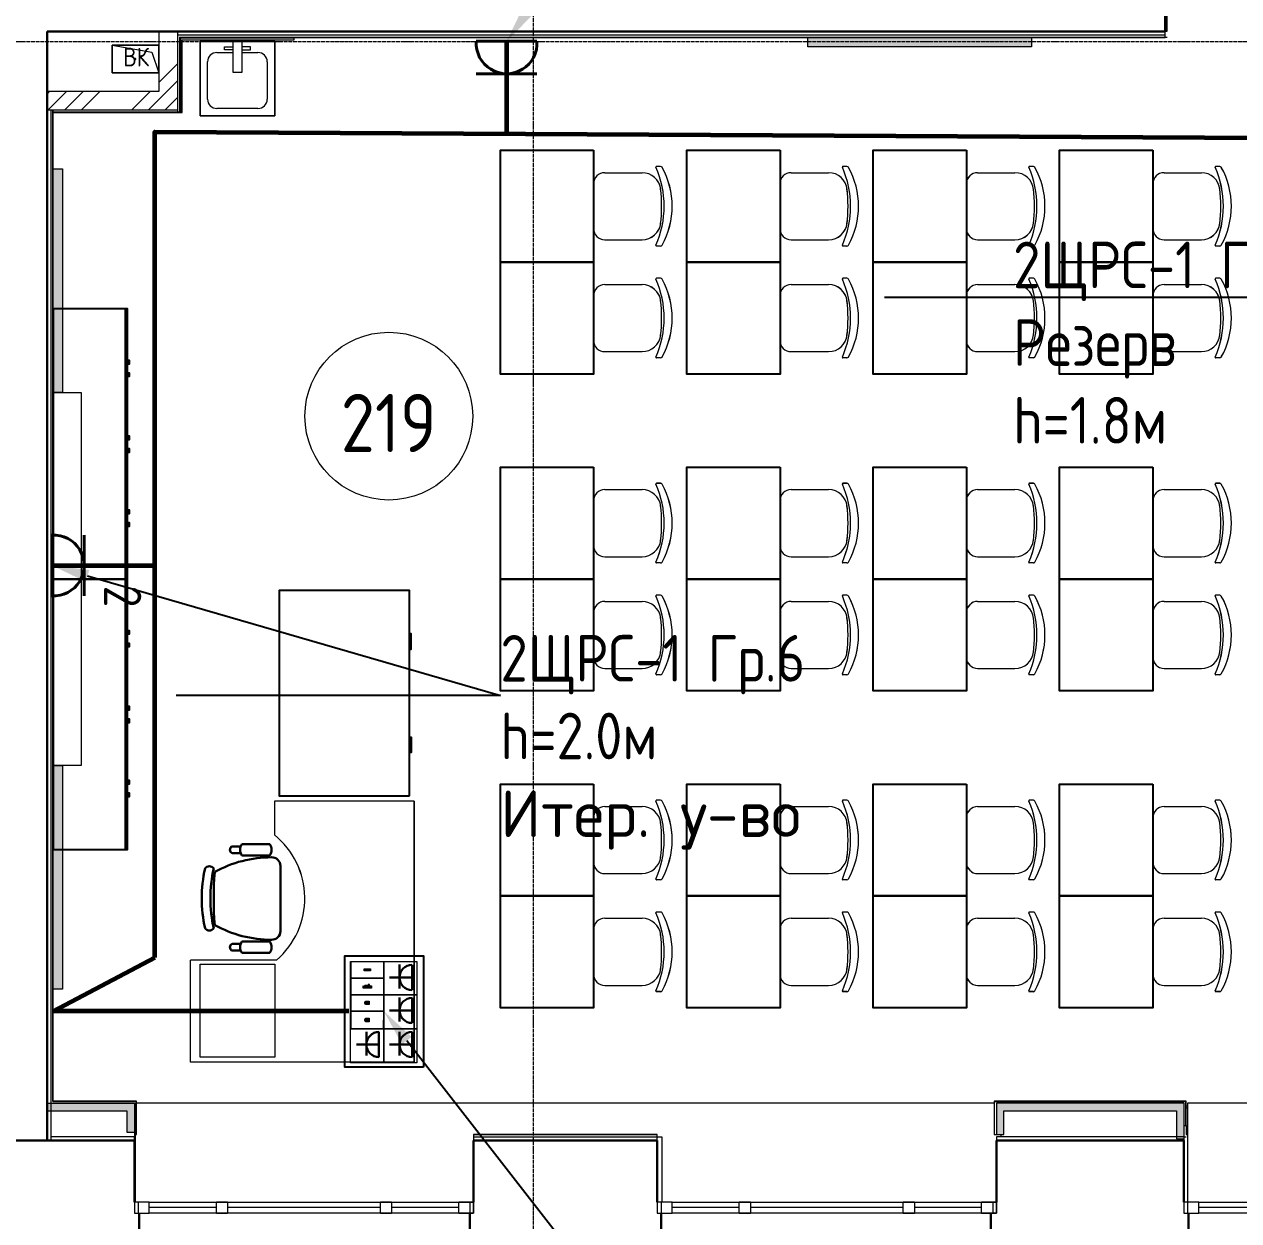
# Model space of a CAD drawing. Header units: millimetres. Extents: x -32 to 417638015, y -35 to 175284279.
# Drawn here: x 798184 to 804699, y 53736 to 60155 of the extents above; entities that cross this region are included whole.
import ezdxf
from ezdxf import colors
from ezdxf.entities.mleader import LeaderData, LeaderLine
from ezdxf.math import Vec2, Vec3

# ---------------------------------------------------------------- set-up
doc = ezdxf.new("R2010")
doc.units = ezdxf.units.MM
doc.linetypes.add('ADSK_Линия сетки', pattern=[25, 20, -2.5, 0, -2.5])
for name, color, linetype, lineweight in [('_ Окна', 7, 'Continuous', 9), ('_ЭМ_В полу', 26, 'Кабель в трубе', 60), ('_ЭМ_гофра', 5, 'Continuous', 60), ('_ЭМ_ТХобщее_слой', 7, 'Continuous', 30), ('Аннотация', 7, 'Continuous', 18), ('Обобщенные модели', 7, 'Continuous', 18), ('Окна', 7, 'Continuous', 9), ('Оси', 253, 'Continuous', 9), ('Перекрытие', 7, 'Continuous', 18), ('Сантехника', 7, 'Continuous', 18), ('Стены внутренние', 7, 'Continuous', 18), ('Стены наружные', 7, 'Continuous', 18), ('Стены несущие', 7, 'Continuous', 30), ('Стены отделка', 7, 'Continuous', 30), ('Стены штриховка', 7, 'Continuous', 9), ('ТХ', 5, 'Continuous', 0), ('ШТРИХОВКА', 252, 'Continuous', 15), ('Электро', 250, 'Continuous', 25), ('ЭМ', 5, 'Continuous', 40), ('ЭОМ_Кабель Быт. розеток', 5, 'Continuous', 30), ('ЭОМ_Кабель для СУП', 150, 'Continuous', 9)]:
    doc.layers.add(name, color=color, linetype=linetype, lineweight=lineweight)
for name, color, linetype in [('_ЭМ_Надписи', 7, 'Continuous'), ('PDF _СС_розетки', 7, 'Continuous'), ('ВНУТРЯНКА', 1, 'Continuous'), ('ЭОМ_Лотки рабочие', 5, 'Continuous')]:
    doc.layers.add(name, color=color, linetype=linetype)
doc.layers.add('PDF _ЭОМ _розетки', color=7, linetype='Continuous', true_color=0xeb0000)
doc.layers.add('Линии', color=7, linetype='Continuous', lineweight=9, true_color=0x00a600)
doc.styles.add('ELine', font='txt.shx')
doc.styles.add('GOST Common', font='GOST_Common.ttf', dxfattribs={"width": 0.9, "height": 350})
doc.styles.add('GOST Common_5', font='GOST_Common.ttf', dxfattribs={"width": 0.9, "height": 200})
doc.styles.add('ЭОМ', font='isocpeur.ttf', dxfattribs={"width": 0.85, "height": 250})
doc.linetypes.add('TRAY', pattern='A,12.119257,["_",ELine,S=4.5,R=90,X=0,Y=-1.555839],0.750382,["_",ELine,S=4.5,R=0,X=0,Y=-0.805849],1.314849,["_",ELine,S=4.5,R=0,X=0,Y=-0.805849],2.250029,["_",ELine,S=4.5,R=90,X=0,Y=-1.555839],13.565483', length=30)
doc.linetypes.add('Кабель в трубе', pattern='A,8,[133,ltypeshp.shx,S=1,R=0,X=10,Y=1.3],-3,[130,ltypeshp.shx,S=1.5,R=-45,X=-1.5,Y=0],8', length=19)

# ---------------------------------------------------------------- blocks, each defined once
blk = doc.blocks.new('Стул ученич штабелир №5-7')
at = {"color": 0, "linetype": 'ByBlock', "lineweight": -2}
for p, q in [((-120.1, 0), (120.1, 0)), ((-120.1, 0), (120.1, 0)), ((-179.9, -60), (-179.9, -260.3)), ((-179.9, -60), (-179.9, -260.3)), ((180.1, -60), (180.1, -260.3)), ((180.1, -60), (180.1, -260.3)), ((-213.4, -359), (-213.4, -337.3)), ((-213.4, -359), (-213.4, -337.3)), ((213.6, -359), (213.6, -337.3)), ((213.6, -359), (213.6, -337.3))]:
    blk.add_line(p, q, dxfattribs=at)
for centre, radius, start, end in [((-119.9, -60), 60, 90, 180), ((-119.9, -60), 60, 90, 180), ((120.1, -60), 60, 0, 90), ((120.1, -60), 60, 0, 90), ((-79.9, -260.3), 100, 180, 264.25844), ((-79.9, -260.3), 100, 180, 264.25844), ((80.1, -260.3), 100, 275.74156, 0), ((80.1, -260.3), 100, 275.74156, 0), ((-210.4, -337.3), 3, 63.89783, 180), ((-210.4, -337.3), 3, 63.89783, 180), ((-203.4, -359), 10, 180, 238.06825), ((-203.4, -359), 10, 180, 238.06825), ((0.1, 142.3), 520.8, 246.31951, 293.68049), ((0.1, 142.3), 520.8, 246.31951, 293.68049), ((0.1, 9), 430.5, 240.99166, 299.00834), ((0.1, 9), 430.5, 240.99166, 299.00834), ((0.1, 435.5), 800.4, 263.24698, 276.75302), ((0.1, 435.5), 800.4, 263.24698, 276.75302), ((203.6, -359), 10, 301.93175, 0), ((203.6, -359), 10, 301.93175, 0), ((210.6, -337.3), 3, 0, 116.10217), ((210.6, -337.3), 3, 0, 116.10217)]:
    blk.add_arc(centre, radius, start, end, dxfattribs=at)
blk = doc.blocks.new('Тх 2 этаж')
at = {"lineweight": 0, "true_color": 0x939598}
h = blk.add_hatch(color=252, dxfattribs=at)
h.dxf.hatch_style = 1
h.paths.add_polyline_path([(19198.4, 6329.2), (19198.4, 6279.2), (17998.4, 6279.2), (17998.4, 6329.2)])
h = blk.add_hatch(color=252, dxfattribs=at)
h.dxf.hatch_style = 1
h.paths.add_polyline_path([(13948.4, 5623.8), (13998.4, 5623.8), (13998.4, 4423.8), (13948.4, 4423.8)])
h = blk.add_hatch(color=252, dxfattribs=at)
h.dxf.hatch_style = 1
h.paths.add_polyline_path([(13948.4, 2423.8), (13998.4, 2423.8), (13998.4, 1223.8), (13948.4, 1223.8)])
at = {"color": 252, "linetype": 'Continuous', "true_color": 0x939598}
for p, q in [((14336.4, 3423.8), (14336.4, 4873.8)), ((14336.4, 1973.8), (14336.4, 3423.8)), ((14909.1, 1989.7), (14954.7, 1989.6)), ((14960.5, 2001.7), (15111.7, 2001.7)), ((14909.2, 1952.9), (14954.9, 1952.9)), ((14960.5, 1941.5), (15111.7, 1941.5)), ((15168, 1535), (15168, 1885.2)), ((14909.2, 1467.2), (14954.9, 1467.2)), ((14960.5, 1478.7), (15111.7, 1478.7)), ((14909.1, 1430.5), (14954.7, 1430.5)), ((14960.5, 1418.5), (15111.7, 1418.5))]:
    blk.add_line(p, q, dxfattribs=at)
at = {"color": 252, "linetype": 'Continuous', "lineweight": 5, "true_color": 0x939598}
for p, q in [((15886.4, 2231.8), (15136.4, 2231.8)), ((15886.4, 2231.8), (15136.4, 2231.8)), ((15136.4, 2231.8), (15136.4, 2050.9)), ((15886.4, 2231.8), (15886.4, 831.8)), ((15886.4, 831.8), (15886.4, 2231.8)), ((14686.4, 831.8), (14686.4, 1379.7)), ((15147.4, 1379.7), (14686.4, 1379.7)), ((15886.4, 831.8), (14686.4, 831.8))]:
    blk.add_line(p, q, dxfattribs=at)
at = {"color": 252, "lineweight": 0, "true_color": 0x939598}
for points in [[(19198.4, 6329.2), (19198.4, 6279.2), (17998.4, 6279.2), (17998.4, 6329.2), (19198.4, 6329.2)], [(13948.4, 5623.8), (13998.4, 5623.8), (13998.4, 4423.8), (13948.4, 4423.8), (13948.4, 5623.8)], [(13948.4, 2423.8), (13998.4, 2423.8), (13998.4, 1223.8), (13948.4, 1223.8), (13948.4, 2423.8)]]:
    blk.add_lwpolyline(points, dxfattribs=at)
at = {"color": 252, "true_color": 0x939598}
for points in [[(16848.4, 5723.8), (16848.4, 5123.8), (16348.4, 5123.8), (16348.4, 5723.8)], [(17848.4, 5723.8), (17848.4, 5123.8), (17348.4, 5123.8), (17348.4, 5723.8)], [(18848.4, 5723.8), (18848.4, 5123.8), (18348.4, 5123.8), (18348.4, 5723.8)], [(19848.4, 5723.8), (19848.4, 5123.8), (19348.4, 5123.8), (19348.4, 5723.8)], [(16848.4, 5123.8), (16848.4, 4523.8), (16348.4, 4523.8), (16348.4, 5123.8)], [(17848.4, 5123.8), (17848.4, 4523.8), (17348.4, 4523.8), (17348.4, 5123.8)], [(18848.4, 5123.8), (18848.4, 4523.8), (18348.4, 4523.8), (18348.4, 5123.8)], [(19848.4, 5123.8), (19848.4, 4523.8), (19348.4, 4523.8), (19348.4, 5123.8)], [(16848.4, 4023.8), (16848.4, 3423.8), (16348.4, 3423.8), (16348.4, 4023.8)], [(17848.4, 4023.8), (17848.4, 3423.8), (17348.4, 3423.8), (17348.4, 4023.8)], [(18848.4, 4023.8), (18848.4, 3423.8), (18348.4, 3423.8), (18348.4, 4023.8)], [(19848.4, 4023.8), (19848.4, 3423.8), (19348.4, 3423.8), (19348.4, 4023.8)], [(16848.4, 3423.8), (16848.4, 2823.8), (16348.4, 2823.8), (16348.4, 3423.8)], [(17848.4, 3423.8), (17848.4, 2823.8), (17348.4, 2823.8), (17348.4, 3423.8)], [(18848.4, 3423.8), (18848.4, 2823.8), (18348.4, 2823.8), (18348.4, 3423.8)], [(19848.4, 3423.8), (19848.4, 2823.8), (19348.4, 2823.8), (19348.4, 3423.8)], [(16848.4, 2323.8), (16848.4, 1723.8), (16348.4, 1723.8), (16348.4, 2323.8)], [(17848.4, 2323.8), (17848.4, 1723.8), (17348.4, 1723.8), (17348.4, 2323.8)], [(18848.4, 2323.8), (18848.4, 1723.8), (18348.4, 1723.8), (18348.4, 2323.8)], [(19848.4, 2323.8), (19848.4, 1723.8), (19348.4, 1723.8), (19348.4, 2323.8)], [(16848.4, 1723.8), (16848.4, 1123.8), (16348.4, 1123.8), (16348.4, 1723.8)], [(17848.4, 1723.8), (17848.4, 1123.8), (17348.4, 1123.8), (17348.4, 1723.8)], [(18848.4, 1723.8), (18848.4, 1123.8), (18348.4, 1123.8), (18348.4, 1723.8)], [(19848.4, 1723.8), (19848.4, 1123.8), (19348.4, 1123.8), (19348.4, 1723.8)]]:
    blk.add_lwpolyline(points, close=True, dxfattribs=at)
at = {"color": 252, "linetype": 'Continuous', "true_color": 0x939598}
for points in [[(13948.4, 3423.8), (14348.4, 3423.8), (14348.4, 4873.8), (13948.4, 4873.8)], [(14348.4, 4596.7), (14348.4, 4579.3), (14358.6, 4579.3), (14358.6, 4596.7)], [(14348.4, 4529), (14348.4, 4511.6), (14358.6, 4511.6), (14358.6, 4529)], [(14348.4, 4189.7), (14348.4, 4172.3), (14358.6, 4172.3), (14358.6, 4189.7)], [(14348.4, 4122), (14348.4, 4104.6), (14358.6, 4104.6), (14358.6, 4122)], [(14348.4, 3792.8), (14348.4, 3775.4), (14358.6, 3775.4), (14358.6, 3792.8)], [(14348.4, 3725.1), (14348.4, 3707.7), (14358.6, 3707.7), (14358.6, 3725.1)], [(13948.4, 1973.8), (14348.4, 1973.8), (14348.4, 3423.8), (13948.4, 3423.8)], [(15861.4, 2261.8), (15861.4, 3361.8), (15161.4, 3361.8), (15161.4, 2261.8)], [(14348.4, 3146.7), (14348.4, 3129.3), (14358.6, 3129.3), (14358.6, 3146.7)], [(14348.4, 3079), (14348.4, 3061.6), (14358.6, 3061.6), (14358.6, 3079)], [(14348.4, 2739.7), (14348.4, 2722.3), (14358.6, 2722.3), (14358.6, 2739.7)], [(14348.4, 2672), (14348.4, 2654.6), (14358.6, 2654.6), (14358.6, 2672)], [(14348.4, 2342.8), (14348.4, 2325.4), (14358.6, 2325.4), (14358.6, 2342.8)], [(14348.4, 2275.1), (14348.4, 2257.7), (14358.6, 2257.7), (14358.6, 2275.1)]]:
    blk.add_lwpolyline(points, close=True, dxfattribs=at)
at = {"color": 252, "linetype": 'Continuous', "lineweight": 5, "true_color": 0x939598}
for points in [[(14098.4, 4423.8), (14098.4, 2423.8), (13948.4, 2423.8), (13948.4, 4423.8)], [(14737.6, 858.2), (14737.6, 1358.2), (15137.6, 1358.2), (15137.6, 858.2)]]:
    blk.add_lwpolyline(points, close=True, dxfattribs=at)
at = {"color": 252, "linetype": 'Continuous', "true_color": 0x939598}
for points in [[(15861.4, 3048.5), (15870.4, 3048.5), (15870.4, 3130.3), (15861.4, 3130.3)], [(15861.4, 2575), (15870.4, 2575), (15870.4, 2493.2), (15861.4, 2493.2)]]:
    blk.add_lwpolyline(points, dxfattribs=at)
at = {"color": 252, "linetype": 'Continuous', "lineweight": 5, "true_color": 0x939598}
blk.add_arc((14862, 1710.7), 437, 310.76329, 51.11011, dxfattribs=at)
at = {"color": 252, "linetype": 'Continuous', "true_color": 0x939598}
for centre, radius, start, end in [((14917.6, 1971.3), 20.2, 114.89545, 245.33537), ((15010.6, 1971.6), 58.4, 148.95101, 211.04877), ((15061.7, 1971.6), 58.4, 328.95097, 31.04877), ((15119.5, 1306.7), 624.5, 89.87797, 119.10589), ((15122.6, 1885.7), 45.4, 359.25187, 92.18664), ((15493.7, 1710.8), 747.5, 167.60199, 192.39777), ((14786.8, 1855.4), 28.1, 34.29007, 145.70964), ((15540.1, 1710.8), 747.5, 167.60199, 192.39777), ((16572, 1710.8), 1761.9, 175.39382, 184.65462), ((15119.5, 2113.5), 624.5, 240.90677, 270.12147), ((14786.8, 1566.1), 28.1, 214.29147, 325.70827), ((15122.6, 1534.4), 45.4, 267.81347, 0.74787), ((14917.7, 1448.9), 20.2, 114.89545, 245.33537), ((15010.6, 1448.6), 58.4, 148.95098, 211.04877), ((15061.7, 1448.6), 58.4, 328.95097, 31.04877)]:
    blk.add_arc(centre, radius, start, end, dxfattribs=at)
at = {"layer": 'ТХ', "color": 252, "true_color": 0x939598}
blk.add_line((13935.4, 3043.8), (13935.4, 3043.8), dxfattribs=at)
at = {"layer": 'ТХ', "color": 252, "lineweight": 0, "true_color": 0x939598, "rotation": 90}
for p in [(16848.4, 5423.8), (17848.4, 5423.8), (18848.4, 5423.8), (19848.4, 5423.8), (16848.4, 4823.8), (17848.4, 4823.8), (18848.4, 4823.8), (19848.4, 4823.8), (16848.4, 3723.8), (17848.4, 3723.8), (18848.4, 3723.8), (19848.4, 3723.8), (16848.4, 3123.8), (17848.4, 3123.8), (18848.4, 3123.8), (19848.4, 3123.8), (16848.4, 2023.8), (17848.4, 2023.8), (18848.4, 2023.8), (19848.4, 2023.8), (16848.4, 1423.8), (17848.4, 1423.8), (18848.4, 1423.8), (19848.4, 1423.8)]:
    blk.add_blockref('Стул ученич штабелир №5-7', p, dxfattribs=at)
blk = doc.blocks.new('План 2 этажа')
h = blk.add_hatch()
h.set_pattern_fill('ANSI34', color=8, scale=20)
h.set_pattern_definition([(45, (686.36, 338.7), (-269.408, 269.408), []), (45, (776.16, 338.7), (-269.408, 269.408), []), (45, (865.96, 338.7), (-269.408, 269.408), []), (45, (955.77, 338.7), (-269.408, 269.408), [])])
h.paths.add_polyline_path([(8926.955, 8686.342), (8826.955, 8686.342), (8826.955, 8364.7), (8226.955, 8364.7), (8226.955, 8264.7), (8926.955, 8264.7)])
at = {"layer": 'Стены внутренние'}
for points in [[(8655.497, 2896.931), (8695.497, 2896.931), (8695.497, 2936.931), (8226.955, 2936.931), (8226.955, 2896.931)], [(13360.496, 2768.931), (13360.496, 2936.931), (13320.496, 2936.931), (13320.496, 2768.931)], [(13956.381, 2896.931), (14325.501, 2896.931), (14325.501, 2936.931), (13360.496, 2936.931), (13360.496, 2896.931), (13432.939, 2896.931)], [(8655.497, 2781.931), (8695.497, 2781.931), (8695.497, 2896.931), (8655.497, 2896.931)], [(14285.501, 2746.931), (14325.501, 2746.931), (14325.501, 2896.931), (14285.501, 2896.931)]]:
    blk.add_hatch(color=8, dxfattribs=at).paths.add_polyline_path(points)
at = {"layer": '_ Окна', "color": 8, "lineweight": 18}
for p, q in [((8775.497, 2406.931), (8695.497, 2406.931)), ((8695.497, 2406.931), (8695.497, 2346.931)), ((8695.497, 2346.931), (8775.497, 2346.931)), ((8775.497, 2346.931), (8775.497, 2406.931)), ((9135.497, 2346.931), (9135.497, 2406.931)), ((9135.497, 2406.931), (9195.497, 2406.931)), ((9195.497, 2346.931), (9135.497, 2346.931)), ((9195.497, 2406.931), (9195.497, 2346.931)), ((10015.497, 2346.931), (10015.497, 2406.931)), ((10015.497, 2406.931), (10075.497, 2406.931)), ((10075.497, 2346.931), (10015.497, 2346.931)), ((10075.497, 2406.931), (10075.497, 2346.931)), ((10435.497, 2346.931), (10435.497, 2406.931)), ((10435.497, 2406.931), (10515.497, 2406.931)), ((10515.497, 2346.931), (10435.497, 2346.931)), ((10515.497, 2406.931), (10515.497, 2346.931)), ((11580.496, 2406.931), (11500.496, 2406.931)), ((11500.496, 2406.931), (11500.496, 2346.931)), ((11500.496, 2346.931), (11580.496, 2346.931)), ((11580.496, 2346.931), (11580.496, 2406.931)), ((11940.496, 2346.931), (11940.496, 2406.931)), ((11940.496, 2406.931), (12000.496, 2406.931)), ((12000.496, 2346.931), (11940.496, 2346.931)), ((12000.496, 2406.931), (12000.496, 2346.931)), ((12820.496, 2346.931), (12820.496, 2406.931)), ((12820.496, 2406.931), (12880.496, 2406.931)), ((12880.496, 2346.931), (12820.496, 2346.931)), ((12880.496, 2406.931), (12880.496, 2346.931)), ((13240.496, 2346.931), (13240.496, 2406.931)), ((13240.496, 2406.931), (13320.496, 2406.931)), ((13320.496, 2346.931), (13240.496, 2346.931)), ((13320.496, 2406.931), (13320.496, 2346.931)), ((14405.501, 2406.931), (14325.501, 2406.931)), ((14325.501, 2406.931), (14325.501, 2346.931)), ((14325.501, 2346.931), (14405.501, 2346.931)), ((14405.501, 2346.931), (14405.501, 2406.931))]:
    blk.add_line(p, q, dxfattribs=at)
at = {"layer": '_ Окна', "color": 8}
for p, q in [((8715.497, 2406.931), (8715.497, 2346.931)), ((9135.497, 2376.931), (8775.497, 2376.931)), ((10015.497, 2376.931), (9195.497, 2376.931)), ((10435.497, 2376.931), (10075.497, 2376.931)), ((10495.497, 2406.931), (10495.497, 2346.931)), ((11520.496, 2406.931), (11520.496, 2346.931)), ((11940.496, 2376.931), (11580.496, 2376.931)), ((12820.496, 2376.931), (12000.496, 2376.931)), ((13240.496, 2376.931), (12880.496, 2376.931)), ((13300.496, 2406.931), (13300.496, 2346.931)), ((14345.501, 2406.931), (14345.501, 2346.931)), ((14765.501, 2376.931), (14405.501, 2376.931))]:
    blk.add_line(p, q, dxfattribs=at)
at = {"layer": 'Линии', "color": 8}
blk.add_circle((10060.178, 6623.044), 450, dxfattribs=at)
at = {"layer": 'Обобщенные модели', "color": 8}
for p, q in [((8576.357, 8463.9), (8576.357, 8613.9)), ((8576.357, 8613.9), (8826.357, 8613.9)), ((8576.357, 8613.9), (8788.857, 8576.4)), ((8826.357, 8613.9), (8576.357, 8613.9)), ((8576.357, 8613.9), (8576.357, 8463.9)), ((8826.357, 8613.9), (8826.357, 8463.9)), ((8826.357, 8463.9), (8826.357, 8613.9)), ((8788.857, 8576.4), (8826.357, 8463.9)), ((8826.357, 8463.9), (8576.357, 8463.9)), ((8576.357, 8463.9), (8826.357, 8463.9))]:
    blk.add_line(p, q, dxfattribs=at)
for start, end in [(90, 270), (105, 180), (210, 270), (270, 90), (330, 75)]:
    blk.add_arc((8701.357, 8538.9), 2.5, start, end, dxfattribs=at)
at = {"layer": 'Окна', "color": 8}
for p, q in [((8775.497, 2406.931), (8695.497, 2406.931)), ((8695.497, 2406.931), (8695.497, 2346.931)), ((8695.497, 2346.931), (8775.497, 2346.931)), ((8775.497, 2406.931), (9135.497, 2406.931)), ((9135.497, 2346.931), (8775.497, 2346.931)), ((9195.497, 2406.931), (9135.497, 2406.931)), ((9135.497, 2346.931), (9195.497, 2346.931)), ((9195.497, 2406.931), (10015.497, 2406.931)), ((10015.497, 2346.931), (9195.497, 2346.931)), ((10075.497, 2406.931), (10015.497, 2406.931)), ((10015.497, 2346.931), (10075.497, 2346.931)), ((10075.497, 2406.931), (10435.497, 2406.931)), ((10435.497, 2346.931), (10075.497, 2346.931)), ((10515.497, 2406.931), (10435.497, 2406.931)), ((10435.497, 2346.931), (10515.497, 2346.931)), ((10515.497, 2346.931), (10515.497, 2406.931)), ((11580.496, 2406.931), (11500.496, 2406.931)), ((11500.496, 2406.931), (11500.496, 2346.931)), ((11500.496, 2346.931), (11580.496, 2346.931)), ((11580.496, 2406.931), (11940.496, 2406.931)), ((11940.496, 2346.931), (11580.496, 2346.931)), ((12000.496, 2406.931), (11940.496, 2406.931)), ((11940.496, 2346.931), (12000.496, 2346.931)), ((12000.496, 2406.931), (12820.496, 2406.931)), ((12820.496, 2346.931), (12000.496, 2346.931)), ((12880.496, 2406.931), (12820.496, 2406.931)), ((12820.496, 2346.931), (12880.496, 2346.931)), ((12880.496, 2406.931), (13240.496, 2406.931)), ((13240.496, 2346.931), (12880.496, 2346.931)), ((13320.496, 2406.931), (13240.496, 2406.931)), ((13240.496, 2346.931), (13320.496, 2346.931)), ((13320.496, 2346.931), (13320.496, 2406.931)), ((14405.501, 2406.931), (14325.501, 2406.931)), ((14325.501, 2406.931), (14325.501, 2346.931)), ((14325.501, 2346.931), (14405.501, 2346.931)), ((14405.501, 2406.931), (14765.501, 2406.931)), ((14765.501, 2346.931), (14405.501, 2346.931))]:
    blk.add_line(p, q, dxfattribs=at)
at = {"layer": 'Оси', "color": 8, "linetype": 'ADSK_Линия сетки'}
for p, q in [((10835.923, -4690.674), (10835.923, 22196.433)), ((-9428.371, 8633.7), (56691.21, 8633.7))]:
    blk.add_line(p, q, dxfattribs=at)
at = {"layer": 'Перекрытие', "color": 8}
for p, q in [((14234.555, 8996.342), (14234.555, 8686.342)), ((14234.555, 8686.342), (14224.555, 8686.342)), ((13308.496, 2936.931), (8707.497, 2936.931)), ((16612.555, 2936.931), (14345.365, 2936.931)), ((14345.365, 2936.931), (14345.365, 2406.931)), ((8700.371, 2768.931), (8700.371, 2406.931)), ((11500.496, 2756.931), (11525.367, 2756.931)), ((11525.367, 2756.931), (11525.367, 2406.931)), ((13345.367, 2756.931), (13345.367, 2768.931))]:
    blk.add_line(p, q, dxfattribs=at)
at = {"layer": 'Сантехника', "color": 8}
for p, q in [((9447.923, 8633.7), (9047.923, 8633.7)), ((9047.923, 8633.7), (9047.923, 8233.7)), ((9047.923, 8233.7), (9047.923, 8633.7)), ((9047.923, 8633.7), (9447.923, 8633.7)), ((9177.923, 8603.7), (9222.923, 8603.7)), ((9177.923, 8588.7), (9177.923, 8603.7)), ((9222.923, 8633.7), (9222.923, 8468.687)), ((9272.923, 8468.687), (9272.923, 8633.7)), ((9317.923, 8603.7), (9272.923, 8603.7)), ((9317.923, 8588.7), (9317.923, 8603.7)), ((9447.923, 8233.7), (9447.923, 8633.7)), ((9447.923, 8633.7), (9447.923, 8233.7)), ((9137.923, 8573.7), (9222.923, 8573.7)), ((9222.923, 8588.7), (9177.923, 8588.7)), ((9272.923, 8588.7), (9317.923, 8588.7)), ((9272.923, 8573.7), (9357.922, 8573.7)), ((9087.923, 8323.699), (9087.923, 8523.7)), ((9407.922, 8523.7), (9407.922, 8323.699)), ((9222.923, 8468.687), (9272.923, 8468.687)), ((9047.923, 8233.7), (9447.923, 8233.7)), ((9447.923, 8233.7), (9047.923, 8233.7)), ((9357.922, 8273.699), (9137.923, 8273.699))]:
    blk.add_line(p, q, dxfattribs=at)
for centre, start, end in [((9137.923, 8523.7), 90, 180), ((9357.922, 8523.7), 0, 90), ((9137.923, 8323.699), 180, 270), ((9357.922, 8323.699), 270, 0)]:
    blk.add_arc(centre, 50, start, end, dxfattribs=at)
at = {"layer": 'Стены внутренние', "color": 8}
for p, q in [((14337.501, 2922.773), (14345.365, 2922.773)), ((14345.365, 2910.773), (14337.501, 2910.773)), ((14325.501, 2756.931), (14337.501, 2756.931))]:
    blk.add_line(p, q, dxfattribs=at)
at = {"layer": 'Стены наружные', "color": 8}
for p, q in [((14337.501, 2816.931), (14337.501, 2768.931)), ((8695.497, 2768.931), (8695.497, 2756.931)), ((14337.501, 2768.931), (14345.365, 2768.931))]:
    blk.add_line(p, q, dxfattribs=at)
at = {"layer": 'Стены несущие', "color": 8}
for p, q in [((14224.555, 8686.342), (14224.555, 8996.342)), ((9005.818, 8686.342), (8226.955, 8686.342)), ((8226.955, 2736.931), (8226.955, 8686.342)), ((8226.955, 8666.386), (8226.955, 2736.931)), ((14224.555, 8686.342), (9005.818, 8686.342)), ((7854.492, 2736.931), (8695.497, 2736.931)), ((8695.497, 2406.931), (8695.497, 2736.931)), ((10515.497, 2736.931), (10515.497, 2406.931)), ((11500.496, 2736.931), (10515.497, 2736.931)), ((11500.496, 2406.931), (11500.496, 2736.931)), ((13320.496, 2736.931), (13320.496, 2406.931)), ((14325.501, 2736.931), (13320.496, 2736.931)), ((14325.501, 2406.931), (14325.501, 2736.931)), ((8720.497, 2226.931), (8720.497, 2346.931)), ((10495.497, 2346.931), (10495.497, 2226.931)), ((11520.496, 2226.931), (11520.496, 2346.931)), ((13290.496, 2346.931), (13290.496, 2226.931)), ((14350.501, 2226.931), (14350.501, 2346.931))]:
    blk.add_line(p, q, dxfattribs=at)
at = {"layer": 'Стены отделка', "color": 8, "lineweight": 9}
for p, q in [((8826.955, 8686.342), (8826.955, 8364.7)), ((8926.955, 8686.342), (8926.955, 8254.7)), ((10545.818, 8666.342), (8926.955, 8666.342)), ((14224.555, 8654.342), (14224.555, 8686.342)), ((8951.955, 8641.342), (9551.955, 8641.342)), ((8951.955, 8252.7), (8951.955, 8641.342)), ((9551.955, 8654.342), (14224.555, 8654.342)), ((9551.955, 8641.342), (9551.955, 8654.342)), ((8826.955, 8364.7), (8226.955, 8364.7)), ((8926.955, 8264.7), (8226.955, 8264.7)), ((8246.955, 8264.7), (8246.955, 2736.931)), ((8258.955, 2948.931), (8258.955, 8264.7)), ((8258.955, 8252.7), (8951.955, 8252.7)), ((8226.955, 2936.931), (8695.497, 2936.931)), ((8705.497, 2948.931), (8258.955, 2948.931)), ((8695.497, 2936.931), (8695.497, 2768.931)), ((8707.497, 2768.931), (8707.497, 2946.931)), ((13308.496, 2948.931), (13308.496, 2768.931)), ((14335.501, 2948.931), (13310.496, 2948.931)), ((14325.501, 2936.931), (13320.496, 2936.931)), ((13320.496, 2936.931), (13320.496, 2768.931)), ((14325.501, 2936.931), (14325.501, 2736.931)), ((14337.501, 2816.931), (14337.501, 2946.931)), ((8226.955, 2896.931), (8655.497, 2896.931)), ((8655.497, 2896.931), (8655.497, 2781.931)), ((13360.496, 2896.931), (14285.501, 2896.931)), ((13360.496, 2768.931), (13360.496, 2896.931)), ((14285.501, 2896.931), (14285.501, 2746.931)), ((14325.501, 2816.931), (14337.501, 2816.931)), ((8694.497, 2756.931), (8246.955, 2756.931)), ((8655.497, 2781.931), (8695.497, 2781.931)), ((8695.497, 2756.931), (8694.497, 2756.931)), ((8694.497, 2736.931), (8695.497, 2736.931)), ((8695.497, 2768.931), (8707.497, 2768.931)), ((8695.497, 2736.931), (8695.497, 2756.931)), ((10515.497, 2768.931), (10515.497, 2736.931)), ((11500.496, 2768.931), (10515.497, 2768.931)), ((11499.496, 2756.931), (11500.496, 2756.931)), ((11500.496, 2736.931), (11500.496, 2768.931)), ((11500.496, 2736.931), (11500.496, 2736.931)), ((13308.496, 2768.931), (13360.496, 2768.931)), ((14325.501, 2756.931), (13320.496, 2756.931)), ((13320.496, 2756.931), (13320.496, 2736.931)), ((14285.501, 2746.931), (14325.501, 2746.931)), ((14325.501, 2736.931), (14325.501, 2736.931))]:
    blk.add_line(p, q, dxfattribs=at)
at = {"layer": 'Стены штриховка', "color": 8}
for p, q in [((14224.555, 8666.342), (10545.818, 8666.342)), ((8936.955, 8656.342), (14236.555, 8656.342)), ((8936.955, 8656.342), (8936.955, 8254.7)), ((9551.955, 8650.342), (8942.955, 8650.342)), ((8942.955, 8650.342), (8942.955, 8252.7)), ((9551.955, 8656.342), (9551.955, 8654.342)), ((8256.955, 2946.931), (8256.955, 8266.7)), ((8256.955, 8254.7), (8942.955, 8254.7)), ((8256.955, 2946.931), (8707.497, 2946.931)), ((8705.497, 2768.931), (8705.497, 2948.931)), ((8707.497, 2948.931), (8705.497, 2948.931)), ((8707.497, 2946.931), (8707.497, 2948.931)), ((13310.496, 2948.931), (13308.496, 2948.931)), ((13308.496, 2946.931), (14337.501, 2946.931)), ((13310.496, 2768.931), (13310.496, 2948.931)), ((14335.501, 2816.931), (14335.501, 2948.931)), ((14337.501, 2948.931), (14335.501, 2948.931)), ((14337.501, 2946.931), (14337.501, 2948.931)), ((11500.496, 2766.931), (10515.497, 2766.931)), ((10515.497, 2756.931), (11499.496, 2756.931))]:
    blk.add_line(p, q, dxfattribs=at)
at = {"layer": 'ЭОМ_Лотки рабочие'}
blk.add_blockref('Тх 2 этаж', (-5689.424, 2325.176), dxfattribs=at)
at = {"layer": 'Аннотация', "color": 8, "insert": (8635.841, 8599.449), "char_height": 100, "width": 156.348, "attachment_point": 1, "line_spacing_factor": 1.022766, "style": 'GOST Common_5'}
blk.add_mtext('\\pxt3.6,7.2,10.8,14.4,18,21.6,25.2,28.8,32.4,36,39.6,43.2,46.8,50.4,54,57.6,61.2,64.8,68.4,72,75.6,79.2,82.8,86.4,90,93.6,97.2,100.8,104.4,108,111.6,115.2;{ВК}', dxfattribs=at)
at = {"layer": 'Аннотация', "color": 8, "lineweight": 9, "insert": (10060.178, 6586.096), "char_height": 312.5, "width": 520.21112, "attachment_point": 5, "line_spacing_factor": 1.022766, "style": 'GOST Common'}
blk.add_mtext('219', dxfattribs=at)
blk = doc.blocks.new('_ЭМ_ТХ2_2ЭТАЖнов')
at = {"color": 252, "linetype": 'Continuous', "true_color": 0x939598}
for p, q in [((14461, 5415.2), (14461, 6865.2)), ((14461, 3965.2), (14461, 5415.2)), ((15033.8, 3981.1), (15079.4, 3981.1)), ((15085.2, 3993.2), (15236.4, 3993.2)), ((15033.9, 3944.4), (15079.6, 3944.4)), ((15085.2, 3932.9), (15236.4, 3932.9)), ((15292.6, 3526.5), (15292.6, 3876.6)), ((15033.9, 3458.7), (15079.6, 3458.7)), ((15085.2, 3470.2), (15236.4, 3470.2)), ((15033.8, 3422), (15079.4, 3422)), ((15085.2, 3409.9), (15236.4, 3409.9))]:
    blk.add_line(p, q, dxfattribs=at)
at = {"color": 252, "linetype": 'Continuous', "lineweight": 5, "true_color": 0x939598}
for p, q in [((16011, 4223.2), (15261, 4223.2)), ((16011, 4223.2), (15261, 4223.2)), ((15261, 4223.2), (15261, 4042.3)), ((16011, 4223.2), (16011, 2823.2)), ((16011, 2823.2), (16011, 4223.2)), ((14811, 2823.2), (14811, 3371.2)), ((15272, 3371.2), (14811, 3371.2)), ((16011, 2823.2), (14811, 2823.2))]:
    blk.add_line(p, q, dxfattribs=at)
blk.add_arc((14986.7, 3702.2), 437, 310.76329, 51.11011, dxfattribs=at)
at = {"color": 252, "linetype": 'Continuous', "true_color": 0x939598}
for centre, radius, start, end in [((15042.3, 3962.8), 20.2, 114.89545, 245.33537), ((15135.2, 3963), 58.4, 148.95101, 211.04877), ((15186.3, 3963), 58.4, 328.95097, 31.04877), ((15244.2, 3298.2), 624.5, 89.87797, 119.10589), ((15247.2, 3877.2), 45.4, 359.25187, 92.18664), ((15618.3, 3702.3), 747.5, 167.60199, 192.39777), ((14911.5, 3846.9), 28.1, 34.29007, 145.70964), ((15664.8, 3702.3), 747.5, 167.60199, 192.39777), ((16696.6, 3702.3), 1761.9, 175.39382, 184.65462), ((14911.5, 3557.6), 28.1, 214.29147, 325.70827), ((15244.2, 4105), 624.5, 240.90677, 270.12147), ((15247.2, 3525.9), 45.4, 267.81347, 0.74787), ((15042.4, 3440.4), 20.2, 114.89545, 245.33537), ((15135.2, 3440.1), 58.4, 148.95098, 211.04877), ((15186.3, 3440.1), 58.4, 328.95097, 31.04877)]:
    blk.add_arc(centre, radius, start, end, dxfattribs=at)
at = {"layer": 'ТХ', "color": 252, "true_color": 0x939598}
blk.add_line((14060, 5035.2), (14060, 5035.2), dxfattribs=at)
at = {"layer": 'ТХ', "color": 252, "lineweight": 0, "true_color": 0x939598, "rotation": 90}
for p in [(16973, 7415.2), (17973, 7415.2), (18973, 7415.2), (19973, 7415.2), (16973, 6815.2), (17973, 6815.2), (18973, 6815.2), (19973, 6815.2), (16973, 5715.2), (17973, 5715.2), (18973, 5715.2), (19973, 5715.2), (16973, 5115.2), (17973, 5115.2), (18973, 5115.2), (19973, 5115.2), (16973, 4015.2), (17973, 4015.2), (18973, 4015.2), (19973, 4015.2), (16973, 3415.2), (17973, 3415.2), (18973, 3415.2), (19973, 3415.2)]:
    blk.add_blockref('Стул ученич штабелир №5-7', p, dxfattribs=at)
blk = doc.blocks.new('розетк для люка')
at = {"layer": 'ВНУТРЯНКА', "color": 5, "lineweight": 30, "ltscale": 100, "transparency": 33554687}
blk.add_line((-67.1, -58.8), (-67.1, 69), dxfattribs=at)
at = {"layer": 'Электро', "color": 5, "lineweight": 30, "transparency": 33554687}
for p, q in [((0, 67.3), (0, -67.3)), ((0, 0), (-120.1, 0))]:
    blk.add_line(p, q, dxfattribs=at)
blk.add_ellipse((0.1, 0), major_axis=(47.6, 47.6), ratio=1, start_param=0.787621, end_param=3.924768, dxfattribs=at)
blk = doc.blocks.new('Люк на 6 мест')
h = blk.add_hatch(color=256)
h.dxf.hatch_style = 1
h.paths.add_polyline_path([(-284.6, 515.7), (-284.6, 526.8), (-319.2, 527), (-319.2, 515.9)])
h = blk.add_hatch(color=256)
h.dxf.hatch_style = 1
h.paths.add_polyline_path([(-323.7, 435.1), (-323.7, 435.1), (-313, 442.8), (-289.1, 442.7), (-279.4, 435), (-279.4, 435), (-279.3, 422.8), (-323.6, 422.8)])
h = blk.add_hatch(color=256)
h.dxf.hatch_style = 1
h.paths.add_polyline_path([(-311.7, 334.8), (-311.7, 341.7), (-317.2, 341.7), (-317.3, 347.2), (-311.8, 347.2), (-311.8, 354.1), (-292.5, 354.1), (-292.5, 334.9)])
h = blk.add_hatch(color=256)
h.dxf.hatch_style = 1
h.paths.add_polyline_path([(-311.3, 243.2), (-311.3, 250.1), (-316.8, 250.1), (-316.8, 255.6), (-311.3, 255.6), (-311.3, 262.4), (-292, 262.5), (-292, 243.2)])
for p, q in [((-323.6, 422.8), (-323.7, 435.1)), ((-323.7, 435.1), (-323.7, 435.1)), ((-279.3, 422.8), (-323.6, 422.8)), ((-289.1, 442.7), (-296.8, 442.7)), ((-296.8, 442.7), (-296.8, 435)), ((-289.1, 435), (-289.1, 442.7)), ((-289.1, 435), (-279.4, 435)), ((-279.4, 435), (-279.3, 422.8))]:
    blk.add_line(p, q)
for points in [[(-215.5, 477.1), (-388.3, 476.8), (-388.3, 565.7), (-215.5, 566)], [(-284.6, 526.8), (-284.6, 515.7), (-319.2, 515.9), (-319.2, 527)], [(-215.5, 388.2), (-388.3, 387.9), (-388.3, 476.8), (-215.5, 477.1)], [(-215.5, 299.3), (-388.3, 299), (-388.3, 387.9), (-215.5, 388.2)], [(-215.8, 205.5), (-388.7, 205.1), (-388.3, 299), (-215.5, 299.3)]]:
    blk.add_lwpolyline(points, close=True)
for points in [[(-311.8, 347.2), (-317.3, 347.2), (-317.2, 341.7), (-311.7, 341.7)], [(-311.8, 347.2), (-311.8, 354.1), (-292.5, 354.1)], [(-292.5, 354.1), (-292.5, 334.9), (-311.7, 334.8), (-311.7, 341.7)], [(-292, 262.5), (-292, 243.2), (-311.3, 243.2), (-311.3, 250.1)], [(-311.3, 255.6), (-311.3, 262.4), (-292, 262.5)], [(-311.3, 255.6), (-316.8, 255.6), (-316.8, 250.1), (-311.3, 250.1)]]:
    blk.add_lwpolyline(points)
at = {"layer": 'PDF _СС_розетки', "linetype": 'Continuous', "lineweight": 20, "transparency": 33554687}
for points in [[(-391.2, 566), (-213.4, 566), (-213.4, 388.2), (-391.2, 388.2)], [(-391.2, 388.2), (-213.4, 388.2), (-213.4, 205.3), (-391.2, 205.3)], [(-391.2, 388.2), (-213.4, 388.2), (-213.4, 205.3), (-391.2, 205.3)], [(-391.2, 205.3), (-213.4, 205.3), (-213.4, 22.4), (-391.2, 22.4)]]:
    blk.add_lwpolyline(points, close=True, dxfattribs=at)
at = {"layer": 'PDF _ЭОМ _розетки', "color": 3, "linetype": 'Continuous', "lineweight": 25, "transparency": 33554687}
blk.add_lwpolyline([(0, 0), (-421.6, 0), (-421.6, 596.5), (0, 596.5)], close=True, dxfattribs=at)
at = {"layer": 'PDF _ЭОМ _розетки', "color": 7, "linetype": 'Continuous', "lineweight": 20, "transparency": 33554687}
for points in [[(-35.6, 388.2), (-213.4, 388.2), (-213.4, 566), (-35.6, 566)], [(-35.6, 205.3), (-213.4, 205.3), (-213.4, 388.2), (-35.6, 388.2)], [(-35.6, 22.4), (-213.4, 22.4), (-213.4, 205.3), (-35.6, 205.3)]]:
    blk.add_lwpolyline(points, close=True, dxfattribs=at)
at = {"layer": 'ВНУТРЯНКА', "color": 5, "lineweight": 30, "ltscale": 100, "transparency": 33554687}
for p, q in [((-129, 244.7), (-129, 372.6)), ((-128.8, 244.7), (-128.8, 372.6)), ((-306.8, 61.8), (-306.8, 189.7)), ((-306.6, 61.8), (-306.6, 189.7)), ((-128.8, 61.8), (-128.8, 189.7))]:
    blk.add_line(p, q, dxfattribs=at)
at = {"layer": 'ВНУТРЯНКА', "color": 1, "lineweight": 30, "ltscale": 100, "transparency": 33554687}
blk.add_line((-129, 61.8), (-129, 189.7), dxfattribs=at)
at = {"layer": 'Электро', "color": 5, "lineweight": 30, "transparency": 33554687}
for p, q in [((-61.9, 370.8), (-61.9, 236.3)), ((-61.7, 370.8), (-61.7, 236.3)), ((-61.9, 303.6), (-181.9, 303.6)), ((-61.7, 303.6), (-181.8, 303.6)), ((-239.5, 188), (-239.5, 53.4)), ((-61.7, 188), (-61.7, 53.4)), ((-239.7, 120.7), (-359.7, 120.7)), ((-239.5, 120.7), (-359.6, 120.7)), ((-61.7, 120.7), (-181.8, 120.7))]:
    blk.add_line(p, q, dxfattribs=at)
at = {"layer": 'Электро', "color": 1, "lineweight": 30, "transparency": 33554687}
for p, q in [((-239.7, 188), (-239.7, 53.4)), ((-61.9, 188), (-61.9, 53.4)), ((-61.9, 120.7), (-181.9, 120.7))]:
    blk.add_line(p, q, dxfattribs=at)
at = {"layer": 'Электро', "color": 5, "lineweight": 30, "transparency": 33554687}
for centre in [(-61.7, 303.6), (-61.6, 303.6), (-239.5, 120.7), (-239.4, 120.7), (-61.6, 120.7)]:
    blk.add_ellipse(centre, major_axis=(47.6, 47.6), ratio=1, start_param=0.787621, end_param=3.924768, dxfattribs=at)
at = {"layer": 'Электро', "color": 1, "lineweight": 30, "transparency": 33554687}
blk.add_ellipse((-61.7, 120.7), major_axis=(47.6, 47.6), ratio=1, start_param=0.787621, end_param=3.924768, dxfattribs=at)
at = {"color": 5, "linetype": 'TRAY', "lineweight": 53, "transparency": 33554687}
blk.add_blockref('розетк для люка', (-61.9, 480.3), dxfattribs=at)
blk = doc.blocks.new('1м розетка IP20')
at = {"layer": 'ЭМ', "color": 5}
for p, q in [((-10.5, 162.7), (-10.5, -162.7)), ((163.1, 162.7), (163.1, -162.7)), ((-10.5, 0), (315.5, 0))]:
    blk.add_line(p, q, dxfattribs=at)
blk.add_arc((0, 0), 163.1, 266.31959, 93.68041, dxfattribs=at)
blk = doc.blocks.new('2м розетка IP20')
at = {"layer": 'ЭМ', "color": 5}
for p, q in [((-494124.5, -357092.4), (-494124.5, -356766.5)), ((-494287.3, -356918.9), (-493961.8, -356918.9)), ((-494287.3, -357092.4), (-493961.8, -357092.4))]:
    blk.add_line(p, q, dxfattribs=at)
blk.add_arc((-494124.5, -357082), 163.1, 356.31959, 183.68041, dxfattribs=at)
at = {"layer": 'ЭОМ_Кабель Быт. розеток', "color": 7, "insert": (-494016.1, -356612.2), "char_height": 200, "attachment_point": 1, "style": 'ЭОМ'}
blk.add_mtext_dynamic_manual_height_columns('2', width=91.256, gutter_width=1250, heights=[0], dxfattribs=at)

msp = doc.modelspace()

# ---------------------------------------------------------------- block references
at = {"layer": 'ШТРИХОВКА'}
msp.add_blockref('План 2 этажа', (790079.3, 51429.5), dxfattribs=at)

# ---------------------------------------------------------------- next in the draw order: linework, layer by layer
at = {"layer": '_ЭМ_В полу', "ltscale": 25}
msp.add_lwpolyline([(799925.7, 54860.2), (798338.3, 54860.2)], dxfattribs=at)
at = {"layer": '_ЭМ_гофра', "linetype": 'ByBlock'}
for points in [[(800771.5, 60063.2), (800771.5, 59577.2)], [(798883.5, 55147.5), (798883.5, 59577.2), (806504.4, 59536.3), (806501.3, 59174.6), (806691.9, 59174.6)], [(798331.3, 57251.5), (798883.5, 57251.5)], [(798338.3, 54860.2), (798883.5, 55147.5)]]:
    msp.add_lwpolyline(points, dxfattribs=at)

# ---------------------------------------------------------------- next in the draw order: block references
at = {"layer": '_ЭМ_ТХобщее_слой', "lineweight": 50}
msp.add_blockref('_ЭМ_ТХ2_2ЭТАЖнов', (784265.3, 51763.2), dxfattribs=at)
at = {"layer": 'ЭМ', "rotation": 270.0000000000092}
msp.add_blockref('1м розетка IP20', (800771.5, 60052.8), dxfattribs=at)
at = {"layer": 'ЭОМ_Кабель Быт. розеток', "rotation": 270}
msp.add_blockref('2м розетка IP20', (1155423.7, -436873.1), dxfattribs=at)
at = {"layer": 'ЭОМ_Кабель для СУП', "color": 217, "linetype": 'ByBlock', "lineweight": 40, "true_color": 0x93278f, "transparency": 33554687}
msp.add_blockref('Люк на 6 мест', (800325.9, 54560.7), dxfattribs=at)

# ---------------------------------------------------------------- next in the draw order: leaders
at = {"layer": '_ЭМ_Надписи', "color": 7, "ltscale": 5}
ml = msp.add_multileader_mtext('Standard', dxfattribs=at)
ml.set_content('{\\fGOST Common|b0|i0|c204|p34;\\W0.9;\\C256;2ЩРС-1\\fISOCPEUR|b0|i0|c204|p34;\\W0.85; Гр.8\\PЭл.суш.\\P\\fGOST Common|b0|i0|c0|p34;\\W0.9;h=\\fGOST Common|b0|i0|c204|p34;1\\fGOST Common|b0|i0|c0|p34;.\\fGOST Common|b0|i0|c204|p34;1м \\fGOST Common|b0|i0|c0|p34;L=1\\fGOST Common|b0|i0|c204|p34;м}', color=1, style='ЭОМ')
ml.set_leader_properties()
ml.build(insert=Vec2(0, 0))
ml.multileader.update_dxf_attribs({"text_left_attachment_type": 6, "text_right_attachment_type": 6, "dogleg_length": 0, "arrow_head_size": 200})
ctx = ml.context
ctx.base_point, ctx.char_height, ctx.arrow_head_size, ctx.landing_gap_size, ctx.plane_origin = Vec3(796624, 62459.4), 250, 200, 0, Vec3(770968.5, 75675.9)
ctx.left_attachment, ctx.right_attachment = 6, 6
notes = []
notes.append((ctx, [(0, (1, 1, 0), (796624, 62459.4), (1, 0), 0, [(0, [(795854.2, 59897)], 0, [])])]))
ctx.mtext.insert, ctx.mtext.width, ctx.mtext.defined_height, ctx.mtext.flow_direction = Vec3(796624, 62759.4), 2835.497, 545.6, 5
ml = msp.add_multileader_mtext('Standard', dxfattribs=at)
ml.set_content('{\\fGOST Common|b0|i0|c204|p34;\\W0.9;\\C256;2ЩРС-1\\fISOCPEUR|b0|i0|c204|p34;\\W0.85; Гр.6 Резерв\\P\\fGOST Common|b0|i0|c0|p34;\\W0.9;h=\\fGOST Common|b0|i0|c204|p34;1\\fGOST Common|b0|i0|c0|p34;.\\fGOST Common|b0|i0|c204|p34;8м}', color=1, style='ЭОМ')
ml.set_leader_properties()
ml.build(insert=Vec2(0, 0))
ml.multileader.update_dxf_attribs({"text_left_attachment_type": 6, "text_right_attachment_type": 6, "dogleg_length": 0, "arrow_head_size": 200})
ctx = ml.context
ctx.base_point, ctx.char_height, ctx.arrow_head_size, ctx.landing_gap_size, ctx.plane_origin = Vec3(802322.1, 62262.9, -64.3), 250, 200, 0, Vec3(777953, 75971.9, -64.3)
ctx.left_attachment, ctx.right_attachment = 6, 6
notes.append((ctx, [(0, (1, 1, 0), (802322.1, 62262.9, -64.3), (1, 0), 0, [(0, [(800771.5, 60063.2, -64.3)], 0, [])])]))
ctx.mtext.insert, ctx.mtext.width, ctx.mtext.defined_height, ctx.mtext.flow_direction = Vec3(802322.1, 62562.9, -64.3), 2273.288, 545.6, 5
ml = msp.add_multileader_mtext('Standard', dxfattribs=at)
ml.set_content('{\\fGOST Common|b0|i0|c204|p34;\\W0.9;\\C256;2ЩРС-1\\fISOCPEUR|b0|i0|c204|p34;\\W0.85; Гр.6 Резерв\\P\\fGOST Common|b0|i0|c0|p34;\\W0.9;h=\\fGOST Common|b0|i0|c204|p34;1\\fGOST Common|b0|i0|c0|p34;.\\fGOST Common|b0|i0|c204|p34;8м}', color=1, style='ЭОМ')
ml.set_leader_properties()
ml.build(insert=Vec2(0, 0))
ml.multileader.update_dxf_attribs({"text_left_attachment_type": 6, "text_right_attachment_type": 6, "dogleg_length": 0, "arrow_head_size": 200})
ctx = ml.context
ctx.base_point, ctx.char_height, ctx.arrow_head_size, ctx.landing_gap_size, ctx.plane_origin = Vec3(803488.6, 58688.6, -64.3), 250, 200, 0, Vec3(783873.4, 75083.3, -64.3)
ctx.left_attachment, ctx.right_attachment = 6, 6
notes.append((ctx, [(1, (1, 1, 0), (805094.9, 58688.6, -64.3), (-1, 0), 0, [(0, [(806691.9, 59174.6, -64.3)], 0, [])])]))
ctx.mtext.insert, ctx.mtext.width, ctx.mtext.defined_height, ctx.mtext.flow_direction = Vec3(803488.6, 58988.6, -64.3), 2273.288, 545.6, 5
ml = msp.add_multileader_mtext('Standard', dxfattribs=at)
ml.set_content('{\\fGOST Common|b0|i0|c204|p34;\\W0.9;\\C256;2ЩРС-1\\fISOCPEUR|b0|i0|c204|p34;\\W0.85; Гр.6\\Ph=2.0м\\P\\W1;\\C0;Итер. у-во}', color=1, style='ЭОМ')
ml.set_leader_properties()
ml.build(insert=Vec2(0, 0))
ml.multileader.update_dxf_attribs({"text_left_attachment_type": 6, "text_right_attachment_type": 6, "dogleg_length": 0, "arrow_head_size": 200})
ctx = ml.context
ctx.base_point, ctx.char_height, ctx.arrow_head_size, ctx.landing_gap_size, ctx.plane_origin = Vec3(800738.3, 56553.5), 250, 200, 0, Vec3(787146, 64467.7)
ctx.left_attachment, ctx.right_attachment = 6, 6
notes.append((ctx, [(0, (1, 1, 0), (800738.3, 56553.5), (1, 0), 0, [(0, [(798331.3, 57251.5)], 0, [])])]))
ctx.mtext.insert, ctx.mtext.width, ctx.mtext.defined_height, ctx.mtext.flow_direction = Vec3(800738.3, 56878.5), 1806.972, 1412.5, 5
ml = msp.add_multileader_mtext('Standard', dxfattribs=at)
ml.set_content('{\\fGOST Common|b0|i0|c0|p34;\\W0.9;\\C256;2\\fGOST Common|b0|i0|c204|p34;ЩРС\\fGOST Common|b0|i0|c0|p34;-1\\fISOCPEUR|b0|i0|c204|p34;\\W0.85; Гр.6\\P\\W1;\\C0;Раб.место учителя, ноутбук}', color=1, style='ЭОМ')
ml.set_leader_properties()
ml.build(insert=Vec2(0, 0))
ml.multileader.update_dxf_attribs({"text_left_attachment_type": 6, "text_right_attachment_type": 6, "dogleg_length": 0, "arrow_head_size": 200})
ctx = ml.context
ctx.base_point, ctx.char_height, ctx.arrow_head_size, ctx.landing_gap_size, ctx.plane_origin = Vec3(801968.8, 52476.7, -64.3), 250, 200, 0, Vec3(777502.1, 63369.1, -64.3)
ctx.left_attachment, ctx.right_attachment = 6, 6
notes.append((ctx, [(0, (1, 1, 0), (801968.8, 52476.7, -64.3), (1, 0), 0, [(0, [(800113.2, 54860.2, -64.3)], 0, [])])]))
ctx.mtext.insert, ctx.mtext.width, ctx.mtext.defined_height, ctx.mtext.flow_direction = Vec3(801968.8, 52801.7, -64.3), 2073.809, 545.6, 5
for ctx, leaders in notes:
    for number, flags, end, landing, length, lines in leaders:
        leader = LeaderData()
        leader.index, (leader.has_last_leader_line, leader.has_dogleg_vector, leader.attachment_direction) = number, flags
        leader.last_leader_point, leader.dogleg_vector, leader.dogleg_length = Vec3(end), Vec3(landing), length
        for number, points, colour, breaks in lines:
            line = LeaderLine()
            line.index, line.vertices, line.color, line.breaks = number, Vec3.list(points), colors.encode_raw_color(colour), breaks
            leader.lines.append(line)
        ctx.leaders.append(leader)

doc.saveas('drawing.dxf')
